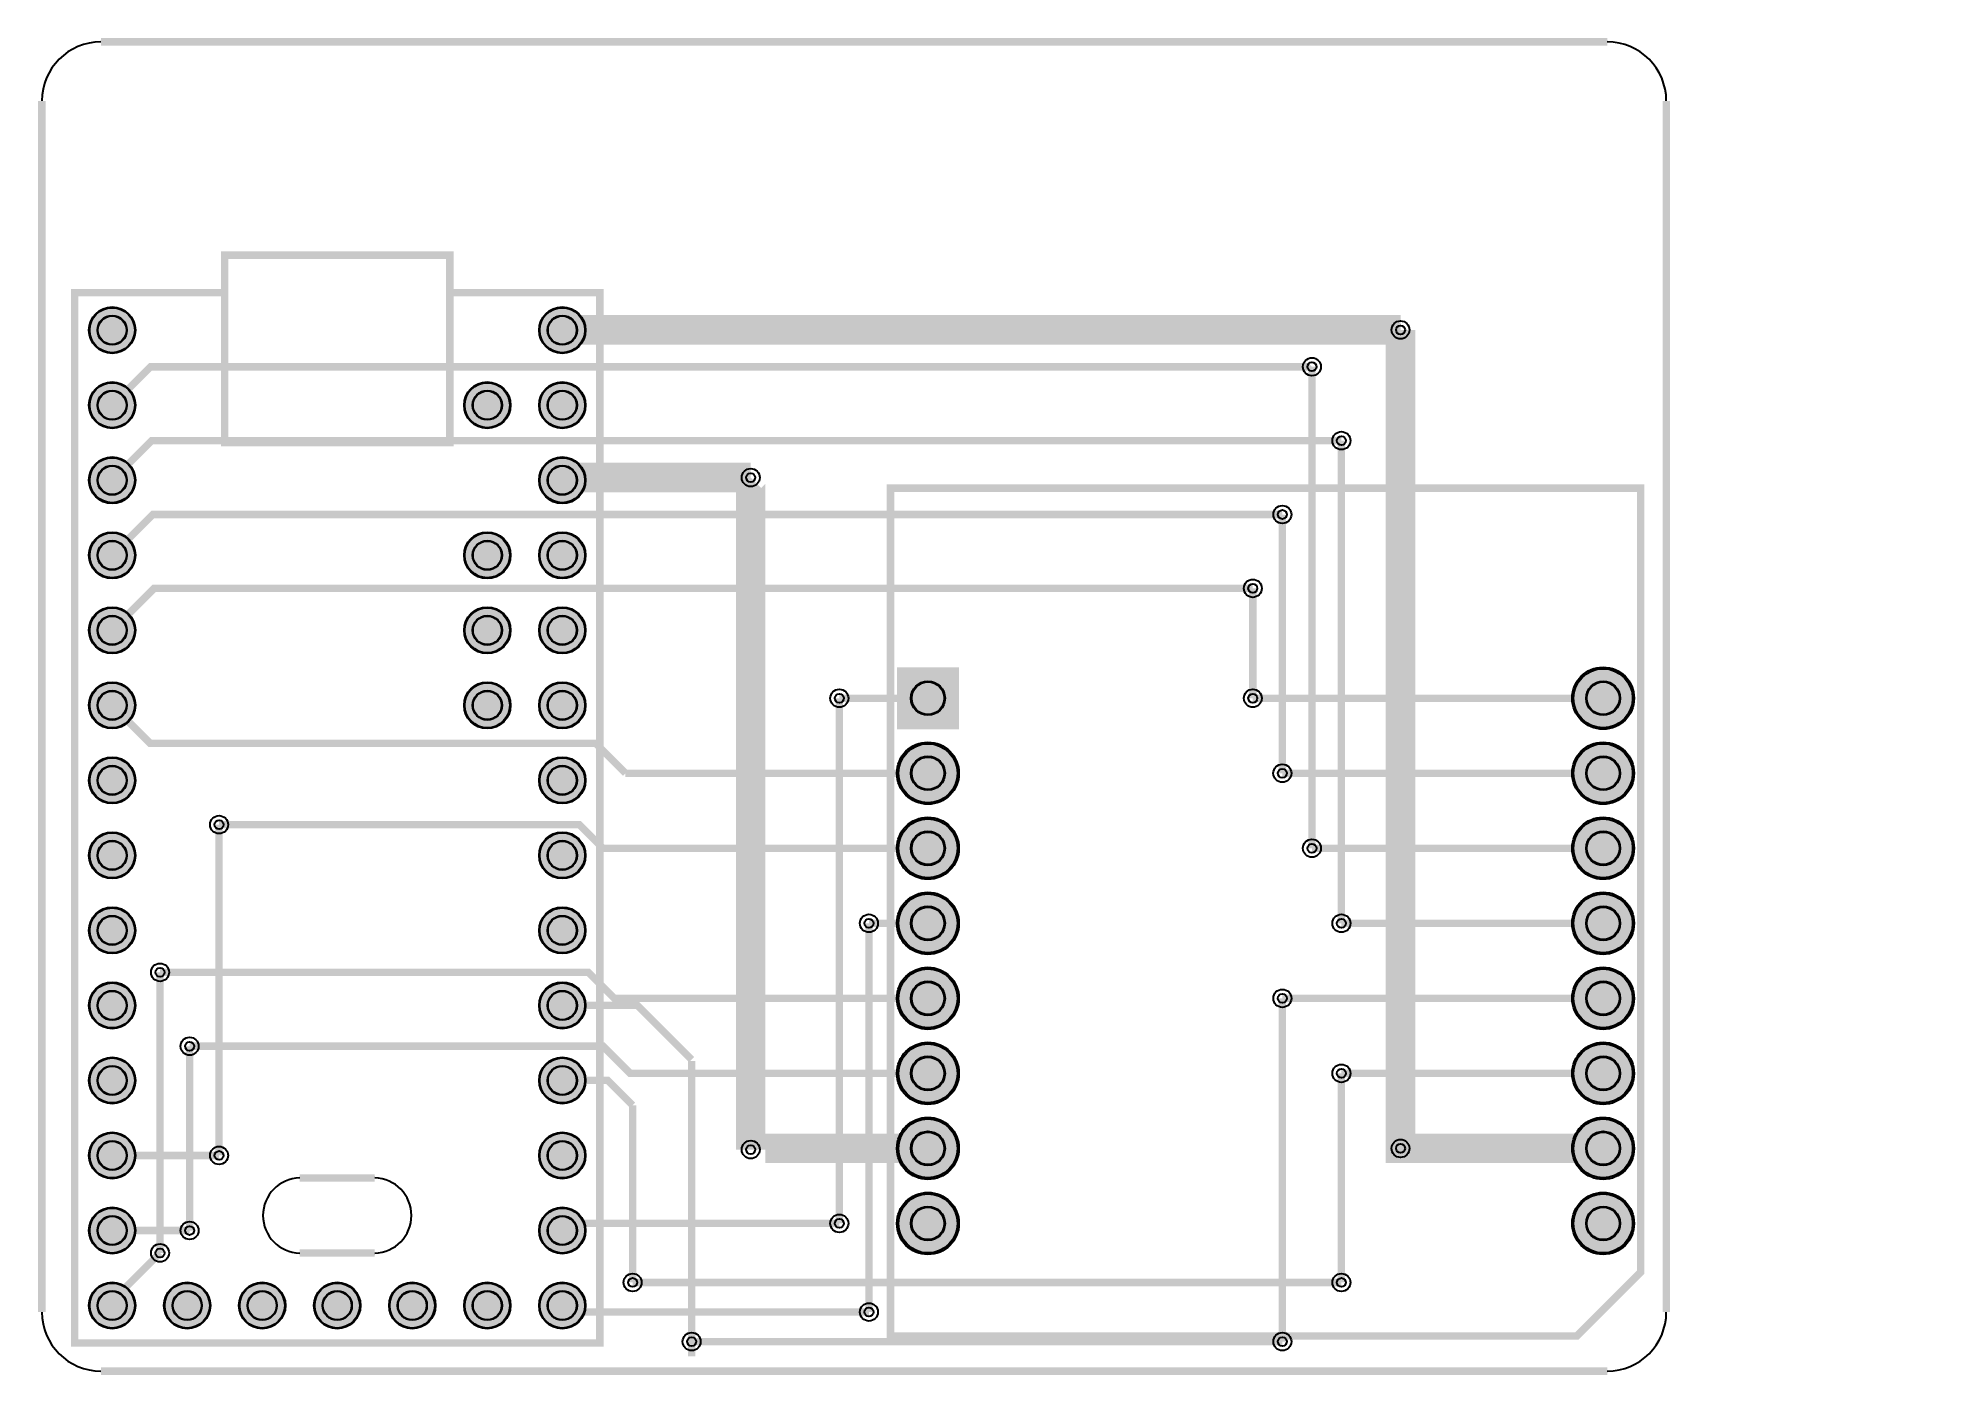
# Model space of a CAD drawing. Header units: millimetres. Extents: x -0.1 to 64.4, y -0.1 to 45.1.
import ezdxf

# ---------------------------------------------------------------- set-up
doc = ezdxf.new("R2010")
doc.units = ezdxf.units.MM
for name, color, linetype, true_color in [('BoardOutLine', 7, 'Continuous', 0xff00ff), ('BottomLayer', 7, 'Continuous', 0x0000ff), ('BottomSolderMaskLayer', 7, 'Continuous', 0xaa00ff), ('Hole', 7, 'Continuous', 0x222222), ('Multi-Layer', 7, 'Continuous', 0xc0c0c0), ('TopLayer', 7, 'Continuous', 0xff0000), ('TopSilkLayer', 7, 'Continuous', 0xffcc00), ('TopSolderMaskLayer', 7, 'Continuous', 0x800080)]:
    doc.layers.add(name, color=color, linetype=linetype, true_color=true_color)

msp = doc.modelspace()

# ---------------------------------------------------------------- hatches: boundary and pattern name
at = {"layer": 'BottomSolderMaskLayer'}
for points in [[(1.5925831851663388, 35.24003048006091, 1), (3.1673863347726385, 35.24003048006091, 1)], [(16.83261366522725, 35.24003048006091, 1), (18.407416814833546, 35.24003048006091, 1)], [(1.5925831851663388, 32.70002540005078, 1), (3.1673863347726385, 32.70002540005078, 1)], [(14.292608585217115, 32.70002540005078, 1), (15.867411734823415, 32.70002540005078, 1)], [(16.83261366522725, 32.70002540005078, 1), (18.407416814833546, 32.70002540005078, 1)], [(1.5925831851663388, 30.160020320040644, 1), (3.1673863347726385, 30.160020320040644, 1)], [(16.83261366522725, 30.160020320040644, 1), (18.407416814833546, 30.160020320040644, 1)], [(1.5925831851663388, 27.62001524003051, 1), (3.1673863347726385, 27.62001524003051, 1)], [(14.292608585217115, 27.62001524003051, 1), (15.867411734823415, 27.62001524003051, 1)], [(16.83261366522725, 27.62001524003051, 1), (18.407416814833546, 27.62001524003051, 1)], [(1.5925831851663388, 25.080010160020265, 1), (3.1673863347726385, 25.080010160020265, 1)], [(14.292608585217115, 25.080010160020265, 1), (15.867411734823415, 25.080010160020265, 1)], [(16.83261366522725, 25.080010160020265, 1), (18.407416814833546, 25.080010160020265, 1)], [(1.5925831851663388, 22.540005080010133, 1), (3.1673863347726385, 22.540005080010133, 1)], [(14.292608585217115, 22.540005080010133, 1), (15.867411734823415, 22.540005080010133, 1)], [(16.83261366522725, 22.540005080010133, 1), (18.407416814833546, 22.540005080010133, 1)], [(28.94919989839991, 23.830835661671244), (31.05080010160009, 23.830835661671244), (31.05080010160009, 21.729235458471067), (28.94919989839991, 21.729235458471067)], [(51.80924561849122, 22.780035560071155, 1), (53.91084582169162, 22.780035560071155, 1)], [(1.5925831851663388, 20, 1), (3.1673863347726385, 20, 1)], [(16.83261366522725, 20, 1), (18.407416814833546, 20, 1)], [(28.949199898399797, 20.240030480061023, 1), (31.050800101600203, 20.240030480061023, 1)], [(51.80924561849122, 20.240030480061023, 1), (53.91084582169162, 20.240030480061023, 1)], [(28.949199898399797, 17.700025400050777, 1), (31.050800101600203, 17.700025400050777, 1)], [(51.80924561849122, 17.700025400050777, 1), (53.91084582169162, 17.700025400050777, 1)], [(1.5925831851663388, 17.459994919989867, 1), (3.1673863347726385, 17.459994919989867, 1)], [(16.83261366522725, 17.459994919989867, 1), (18.407416814833546, 17.459994919989867, 1)], [(28.949199898399797, 15.160020320040644, 1), (31.050800101600203, 15.160020320040644, 1)], [(51.80924561849122, 15.160020320040644, 1), (53.91084582169162, 15.160020320040644, 1)], [(1.5925831851663388, 14.919989839979621, 1), (3.1673863347726385, 14.919989839979621, 1)], [(16.83261366522725, 14.919989839979621, 1), (18.407416814833546, 14.919989839979621, 1)], [(28.949199898399797, 12.620015240030511, 1), (31.050800101600203, 12.620015240030511, 1)], [(51.80924561849122, 12.620015240030511, 1), (53.91084582169162, 12.620015240030511, 1)], [(1.5925831851663388, 12.379984759969489, 1), (3.1673863347726385, 12.379984759969489, 1)], [(16.83261366522725, 12.379984759969489, 1), (18.407416814833546, 12.379984759969489, 1)], [(28.949199898399797, 10.080010160020379, 1), (31.050800101600203, 10.080010160020379, 1)], [(51.80924561849122, 10.080010160020379, 1), (53.91084582169162, 10.080010160020379, 1)], [(1.5925831851663388, 9.839979679959356, 1), (3.1673863347726385, 9.839979679959356, 1)], [(16.83261366522725, 9.839979679959356, 1), (18.407416814833546, 9.839979679959356, 1)], [(28.949199898399797, 7.540005080010133, 1), (31.050800101600203, 7.540005080010133, 1)], [(51.80924561849122, 7.540005080010133, 1), (53.91084582169162, 7.540005080010133, 1)], [(1.5925831851663388, 7.299974599949223, 1), (3.1673863347726385, 7.299974599949223, 1)], [(16.83261366522725, 7.299974599949223, 1), (18.407416814833546, 7.299974599949223, 1)], [(28.949199898399797, 5, 1), (31.050800101600203, 5, 1)], [(51.80924561849122, 5, 1), (53.91084582169162, 5, 1)], [(1.5925831851663388, 4.759969519938977, 1), (3.1673863347726385, 4.759969519938977, 1)], [(16.83261366522725, 4.759969519938977, 1), (18.407416814833546, 4.759969519938977, 1)], [(1.5925831851663388, 2.2199644399288445, 1), (3.1673863347726385, 2.2199644399288445, 1)], [(4.132588265176585, 2.2199644399288445, 1), (5.707391414782885, 2.2199644399288445, 1)], [(6.672593345186717, 2.2199644399288445, 1), (8.247396494793017, 2.2199644399288445, 1)], [(9.21259842519685, 2.2199644399288445, 1), (10.78740157480315, 2.2199644399288445, 1)], [(11.752603505206983, 2.2199644399288445, 1), (13.327406654813283, 2.2199644399288445, 1)], [(14.292608585217115, 2.2199644399288445, 1), (15.867411734823415, 2.2199644399288445, 1)], [(16.83261366522725, 2.2199644399288445, 1), (18.407416814833546, 2.2199644399288445, 1)]]:
    msp.add_hatch(color=256, dxfattribs=at).paths.add_polyline_path(points)
at = {"layer": 'Multi-Layer'}
for points in [[(1.6179832359664403, 35.24003048006091, 1), (3.1419862839725368, 35.24003048006091, 1)], [(16.85801371602735, 35.24003048006091, 1), (18.382016764033445, 35.24003048006091, 1)], [(1.6179832359664403, 32.70002540005078, 1), (3.1419862839725368, 32.70002540005078, 1)], [(14.318008636017217, 32.70002540005078, 1), (15.842011684023314, 32.70002540005078, 1)], [(16.85801371602735, 32.70002540005078, 1), (18.382016764033445, 32.70002540005078, 1)], [(1.6179832359664403, 30.160020320040644, 1), (3.1419862839725368, 30.160020320040644, 1)], [(16.85801371602735, 30.160020320040644, 1), (18.382016764033445, 30.160020320040644, 1)], [(1.6179832359664403, 27.62001524003051, 1), (3.1419862839725368, 27.62001524003051, 1)], [(14.318008636017217, 27.62001524003051, 1), (15.842011684023314, 27.62001524003051, 1)], [(16.85801371602735, 27.62001524003051, 1), (18.382016764033445, 27.62001524003051, 1)], [(1.6179832359664403, 25.080010160020265, 1), (3.1419862839725368, 25.080010160020265, 1)], [(14.318008636017217, 25.080010160020265, 1), (15.842011684023314, 25.080010160020265, 1)], [(16.85801371602735, 25.080010160020265, 1), (18.382016764033445, 25.080010160020265, 1)], [(1.6179832359664403, 22.540005080010133, 1), (3.1419862839725368, 22.540005080010133, 1)], [(14.318008636017217, 22.540005080010133, 1), (15.842011684023314, 22.540005080010133, 1)], [(16.85801371602735, 22.540005080010133, 1), (18.382016764033445, 22.540005080010133, 1)], [(29, 23.780035560071155), (31, 23.780035560071155), (31, 21.780035560071155), (29, 21.780035560071155)], [(51.86004572009142, 22.780035560071155, 1), (53.86004572009142, 22.780035560071155, 1)], [(1.6179832359664403, 20, 1), (3.1419862839725368, 20, 1)], [(16.85801371602735, 20, 1), (18.382016764033445, 20, 1)], [(29, 20.240030480061023, 1), (31, 20.240030480061023, 1)], [(51.86004572009142, 20.240030480061023, 1), (53.86004572009142, 20.240030480061023, 1)], [(1.6179832359664403, 17.459994919989867, 1), (3.1419862839725368, 17.459994919989867, 1)], [(16.85801371602735, 17.459994919989867, 1), (18.382016764033445, 17.459994919989867, 1)], [(29, 17.700025400050777, 1), (31, 17.700025400050777, 1)], [(51.86004572009142, 17.700025400050777, 1), (53.86004572009142, 17.700025400050777, 1)], [(29, 15.160020320040644, 1), (31, 15.160020320040644, 1)], [(51.86004572009142, 15.160020320040644, 1), (53.86004572009142, 15.160020320040644, 1)], [(1.6179832359664403, 14.919989839979621, 1), (3.1419862839725368, 14.919989839979621, 1)], [(16.85801371602735, 14.919989839979621, 1), (18.382016764033445, 14.919989839979621, 1)], [(29, 12.620015240030511, 1), (31, 12.620015240030511, 1)], [(51.86004572009142, 12.620015240030511, 1), (53.86004572009142, 12.620015240030511, 1)], [(1.6179832359664403, 12.379984759969489, 1), (3.1419862839725368, 12.379984759969489, 1)], [(16.85801371602735, 12.379984759969489, 1), (18.382016764033445, 12.379984759969489, 1)], [(29, 10.080010160020379, 1), (31, 10.080010160020379, 1)], [(51.86004572009142, 10.080010160020379, 1), (53.86004572009142, 10.080010160020379, 1)], [(1.6179832359664403, 9.839979679959356, 1), (3.1419862839725368, 9.839979679959356, 1)], [(16.85801371602735, 9.839979679959356, 1), (18.382016764033445, 9.839979679959356, 1)], [(29, 7.540005080010133, 1), (31, 7.540005080010133, 1)], [(51.86004572009142, 7.540005080010133, 1), (53.86004572009142, 7.540005080010133, 1)], [(1.6179832359664403, 7.299974599949223, 1), (3.1419862839725368, 7.299974599949223, 1)], [(16.85801371602735, 7.299974599949223, 1), (18.382016764033445, 7.299974599949223, 1)], [(29, 5, 1), (31, 5, 1)], [(51.86004572009142, 5, 1), (53.86004572009142, 5, 1)], [(1.6179832359664403, 4.759969519938977, 1), (3.1419862839725368, 4.759969519938977, 1)], [(16.85801371602735, 4.759969519938977, 1), (18.382016764033445, 4.759969519938977, 1)], [(1.6179832359664403, 2.2199644399288445, 1), (3.1419862839725368, 2.2199644399288445, 1)], [(4.157988315976687, 2.2199644399288445, 1), (5.681991363982783, 2.2199644399288445, 1)], [(6.69799339598682, 2.2199644399288445, 1), (8.221996443992916, 2.2199644399288445, 1)], [(9.237998475996951, 2.2199644399288445, 1), (10.762001524003049, 2.2199644399288445, 1)], [(11.778003556007084, 2.2199644399288445, 1), (13.302006604013181, 2.2199644399288445, 1)], [(14.318008636017217, 2.2199644399288445, 1), (15.842011684023314, 2.2199644399288445, 1)], [(16.85801371602735, 2.2199644399288445, 1), (18.382016764033445, 2.2199644399288445, 1)]]:
    msp.add_hatch(color=256, dxfattribs=at).paths.add_polyline_path(points)
at = {"layer": 'TopSolderMaskLayer'}
for points in [[(1.5925831851663388, 35.24003048006091, 1), (3.1673863347726385, 35.24003048006091, 1)], [(16.83261366522725, 35.24003048006091, 1), (18.407416814833546, 35.24003048006091, 1)], [(1.5925831851663388, 32.70002540005078, 1), (3.1673863347726385, 32.70002540005078, 1)], [(14.292608585217115, 32.70002540005078, 1), (15.867411734823415, 32.70002540005078, 1)], [(16.83261366522725, 32.70002540005078, 1), (18.407416814833546, 32.70002540005078, 1)], [(1.5925831851663388, 30.160020320040644, 1), (3.1673863347726385, 30.160020320040644, 1)], [(16.83261366522725, 30.160020320040644, 1), (18.407416814833546, 30.160020320040644, 1)], [(1.5925831851663388, 27.62001524003051, 1), (3.1673863347726385, 27.62001524003051, 1)], [(14.292608585217115, 27.62001524003051, 1), (15.867411734823415, 27.62001524003051, 1)], [(16.83261366522725, 27.62001524003051, 1), (18.407416814833546, 27.62001524003051, 1)], [(1.5925831851663388, 25.080010160020265, 1), (3.1673863347726385, 25.080010160020265, 1)], [(14.292608585217115, 25.080010160020265, 1), (15.867411734823415, 25.080010160020265, 1)], [(16.83261366522725, 25.080010160020265, 1), (18.407416814833546, 25.080010160020265, 1)], [(1.5925831851663388, 22.540005080010133, 1), (3.1673863347726385, 22.540005080010133, 1)], [(14.292608585217115, 22.540005080010133, 1), (15.867411734823415, 22.540005080010133, 1)], [(16.83261366522725, 22.540005080010133, 1), (18.407416814833546, 22.540005080010133, 1)], [(28.94919989839991, 23.830835661671244), (31.05080010160009, 23.830835661671244), (31.05080010160009, 21.729235458471067), (28.94919989839991, 21.729235458471067)], [(51.80924561849122, 22.780035560071155, 1), (53.91084582169162, 22.780035560071155, 1)], [(1.5925831851663388, 20, 1), (3.1673863347726385, 20, 1)], [(16.83261366522725, 20, 1), (18.407416814833546, 20, 1)], [(28.949199898399797, 20.240030480061023, 1), (31.050800101600203, 20.240030480061023, 1)], [(51.80924561849122, 20.240030480061023, 1), (53.91084582169162, 20.240030480061023, 1)], [(28.949199898399797, 17.700025400050777, 1), (31.050800101600203, 17.700025400050777, 1)], [(51.80924561849122, 17.700025400050777, 1), (53.91084582169162, 17.700025400050777, 1)], [(1.5925831851663388, 17.459994919989867, 1), (3.1673863347726385, 17.459994919989867, 1)], [(16.83261366522725, 17.459994919989867, 1), (18.407416814833546, 17.459994919989867, 1)], [(28.949199898399797, 15.160020320040644, 1), (31.050800101600203, 15.160020320040644, 1)], [(51.80924561849122, 15.160020320040644, 1), (53.91084582169162, 15.160020320040644, 1)], [(1.5925831851663388, 14.919989839979621, 1), (3.1673863347726385, 14.919989839979621, 1)], [(16.83261366522725, 14.919989839979621, 1), (18.407416814833546, 14.919989839979621, 1)], [(28.949199898399797, 12.620015240030511, 1), (31.050800101600203, 12.620015240030511, 1)], [(51.80924561849122, 12.620015240030511, 1), (53.91084582169162, 12.620015240030511, 1)], [(1.5925831851663388, 12.379984759969489, 1), (3.1673863347726385, 12.379984759969489, 1)], [(16.83261366522725, 12.379984759969489, 1), (18.407416814833546, 12.379984759969489, 1)], [(28.949199898399797, 10.080010160020379, 1), (31.050800101600203, 10.080010160020379, 1)], [(51.80924561849122, 10.080010160020379, 1), (53.91084582169162, 10.080010160020379, 1)], [(1.5925831851663388, 9.839979679959356, 1), (3.1673863347726385, 9.839979679959356, 1)], [(16.83261366522725, 9.839979679959356, 1), (18.407416814833546, 9.839979679959356, 1)], [(28.949199898399797, 7.540005080010133, 1), (31.050800101600203, 7.540005080010133, 1)], [(51.80924561849122, 7.540005080010133, 1), (53.91084582169162, 7.540005080010133, 1)], [(1.5925831851663388, 7.299974599949223, 1), (3.1673863347726385, 7.299974599949223, 1)], [(16.83261366522725, 7.299974599949223, 1), (18.407416814833546, 7.299974599949223, 1)], [(28.949199898399797, 5, 1), (31.050800101600203, 5, 1)], [(51.80924561849122, 5, 1), (53.91084582169162, 5, 1)], [(1.5925831851663388, 4.759969519938977, 1), (3.1673863347726385, 4.759969519938977, 1)], [(16.83261366522725, 4.759969519938977, 1), (18.407416814833546, 4.759969519938977, 1)], [(1.5925831851663388, 2.2199644399288445, 1), (3.1673863347726385, 2.2199644399288445, 1)], [(4.132588265176585, 2.2199644399288445, 1), (5.707391414782885, 2.2199644399288445, 1)], [(6.672593345186717, 2.2199644399288445, 1), (8.247396494793017, 2.2199644399288445, 1)], [(9.21259842519685, 2.2199644399288445, 1), (10.78740157480315, 2.2199644399288445, 1)], [(11.752603505206983, 2.2199644399288445, 1), (13.327406654813283, 2.2199644399288445, 1)], [(14.292608585217115, 2.2199644399288445, 1), (15.867411734823415, 2.2199644399288445, 1)], [(16.83261366522725, 2.2199644399288445, 1), (18.407416814833546, 2.2199644399288445, 1)]]:
    msp.add_hatch(color=256, dxfattribs=at).paths.add_polyline_path(points)

# ---------------------------------------------------------------- linework, layer by layer
at = {"layer": 'BoardOutLine', "const_width": 0.25400050800101603}
for points in [[(2, 45), (53, 45)], [(0, 2), (0, 43.000000000000114)], [(55, 43.000000000000114), (55, 2)], [(53, 0), (2, 0)]]:
    msp.add_lwpolyline(points, dxfattribs=at)
at = {"layer": 'BoardOutLine'}
for centre, start, end in [((2, 43.000000000000114), 90, 180), ((53, 43.000000000000114), 0, 90), ((2, 2), 180.00000000000148, 270), ((53, 2), 270, 0)]:
    msp.add_arc(centre, 2, start, end, dxfattribs=at)
at = {"layer": 'BottomLayer'}
for points, const_width in [([(46.000025400050845, 7.540030480060977), (46, 7.540030480060977), (46, 35.249936499873)], 1), ([(43, 17.70005080010162), (43, 17.70005080010162), (43, 34.000000000000114)], 0.25001270002540005), ([(44, 15.160020320040644), (44, 31.5)], 0.25001270002540005), ([(23.99994919989831, 7.499898399796734), (23.99994919989831, 30.249885699771426), (24, 30.249936499873)], 1), ([(41.998983997968026, 20.24130048260099), (42, 29)], 0.25001270002540005), ([(41.00076200152398, 22.781305562611124), (41.00076200152398, 26.499872999746003)], 0.25001270002540005), ([(27, 22.780035560071155), (27, 5)], 0.25001270002540005), ([(6, 7.299974599949223), (6, 18.5)], 0.25001270002540005), ([(28.001016002031974, 15.161290322580726), (28.001016002031974, 1.9989839979680255)], 0.25001270002540005), ([(4, 4), (4, 13.5)], 0.25001270002540005), ([(17.620015240030398, 12.379984759969489), (20.16357632715267, 12.379984759969489), (22, 10.54356108712227)], 0.25001270002540005), ([(42, 12.620015240030511), (42, 1)], 0.25001270002540005), ([(5, 4.759969519938977), (5, 11)], 0.25001270002540005), ([(22.00005080010169, 0.5000254000508448), (22.00005080010169, 10.500025400050845)], 0.25001270002540005), ([(17.620015240030398, 9.839979679959356), (19.160020320040758, 9.839979679959356), (20, 9)], 0.25001270002540005), ([(44, 10.080010160020379), (44, 3.0000000000001137)], 0.25001270002540005), ([(20, 3.0000000000001137), (20, 9)], 0.25001270002540005)]:
    msp.add_lwpolyline(points, dxfattribs=dict(at, const_width=const_width))
at = {"layer": 'BottomSolderMaskLayer'}
for centre, radius in [((2.3799847599694886, 35.24003048006091), 0.7874015748031498), ((2.3799847599694886, 35.24003048006091), 0.4986876640419949), ((17.620015240030398, 35.24003048006091), 0.7874015748031498), ((17.620015240030398, 35.24003048006091), 0.4986876640419949), ((2.3799847599694886, 32.70002540005078), 0.7874015748031498), ((2.3799847599694886, 32.70002540005078), 0.4986876640419949), ((15.080010160020265, 32.70002540005078), 0.7874015748031498), ((15.080010160020265, 32.70002540005078), 0.4986876640419949), ((17.620015240030398, 32.70002540005078), 0.7874015748031498), ((17.620015240030398, 32.70002540005078), 0.4986876640419949), ((2.3799847599694886, 30.160020320040644), 0.7874015748031498), ((2.3799847599694886, 30.160020320040644), 0.4986876640419949), ((17.620015240030398, 30.160020320040644), 0.7874015748031498), ((17.620015240030398, 30.160020320040644), 0.4986876640419949), ((2.3799847599694886, 27.62001524003051), 0.7874015748031498), ((15.080010160020265, 27.62001524003051), 0.7874015748031498), ((17.620015240030398, 27.62001524003051), 0.7874015748031498), ((2.3799847599694886, 27.62001524003051), 0.4986876640419949), ((15.080010160020265, 27.62001524003051), 0.4986876640419949), ((17.620015240030398, 27.62001524003051), 0.4986876640419949), ((2.3799847599694886, 25.080010160020265), 0.7874015748031498), ((15.080010160020265, 25.080010160020265), 0.7874015748031498), ((17.620015240030398, 25.080010160020265), 0.7874015748031498), ((2.3799847599694886, 25.080010160020265), 0.4986876640419949), ((15.080010160020265, 25.080010160020265), 0.4986876640419949), ((17.620015240030398, 25.080010160020265), 0.4986876640419949), ((2.3799847599694886, 22.540005080010133), 0.7874015748031498), ((15.080010160020265, 22.540005080010133), 0.7874015748031498), ((17.620015240030398, 22.540005080010133), 0.7874015748031498), ((30, 22.780035560071155), 0.5779534010680925), ((52.86004572009142, 22.780035560071155), 1.050800101600203), ((52.86004572009142, 22.780035560071155), 0.5779534010680925), ((2.3799847599694886, 22.540005080010133), 0.4986876640419949), ((15.080010160020265, 22.540005080010133), 0.4986876640419949), ((17.620015240030398, 22.540005080010133), 0.4986876640419949), ((2.3799847599694886, 20), 0.7874015748031498), ((17.620015240030398, 20), 0.7874015748031498), ((30, 20.240030480061023), 1.050800101600203), ((30, 20.240030480061023), 0.5779534010680925), ((52.86004572009142, 20.240030480061023), 1.050800101600203), ((52.86004572009142, 20.240030480061023), 0.5779534010680925), ((2.3799847599694886, 20), 0.4986876640419949), ((17.620015240030398, 20), 0.4986876640419949), ((30, 17.700025400050777), 1.050800101600203), ((52.86004572009142, 17.700025400050777), 1.050800101600203), ((2.3799847599694886, 17.459994919989867), 0.7874015748031498), ((17.620015240030398, 17.459994919989867), 0.7874015748031498), ((30, 17.700025400050777), 0.5779534010680925), ((52.86004572009142, 17.700025400050777), 0.5779534010680925), ((2.3799847599694886, 17.459994919989867), 0.4986876640419949), ((17.620015240030398, 17.459994919989867), 0.4986876640419949), ((30, 15.160020320040644), 1.050800101600203), ((52.86004572009142, 15.160020320040644), 1.050800101600203), ((2.3799847599694886, 14.919989839979621), 0.7874015748031498), ((17.620015240030398, 14.919989839979621), 0.7874015748031498), ((30, 15.160020320040644), 0.5779534010680925), ((52.86004572009142, 15.160020320040644), 0.5779534010680925), ((2.3799847599694886, 14.919989839979621), 0.4986876640419949), ((17.620015240030398, 14.919989839979621), 0.4986876640419949), ((30, 12.620015240030511), 1.050800101600203), ((52.86004572009142, 12.620015240030511), 1.050800101600203), ((2.3799847599694886, 12.379984759969489), 0.7874015748031498), ((17.620015240030398, 12.379984759969489), 0.7874015748031498), ((30, 12.620015240030511), 0.5779534010680925), ((52.86004572009142, 12.620015240030511), 0.5779534010680925), ((2.3799847599694886, 12.379984759969489), 0.4986876640419949), ((17.620015240030398, 12.379984759969489), 0.4986876640419949), ((30, 10.080010160020379), 1.050800101600203), ((52.86004572009142, 10.080010160020379), 1.050800101600203), ((2.3799847599694886, 9.839979679959356), 0.7874015748031498), ((2.3799847599694886, 9.839979679959356), 0.4986876640419949), ((17.620015240030398, 9.839979679959356), 0.7874015748031498), ((17.620015240030398, 9.839979679959356), 0.4986876640419949), ((30, 10.080010160020379), 0.5779534010680925), ((52.86004572009142, 10.080010160020379), 0.5779534010680925), ((30, 7.540005080010133), 1.050800101600203), ((52.86004572009142, 7.540005080010133), 1.050800101600203), ((2.3799847599694886, 7.299974599949223), 0.7874015748031498), ((2.3799847599694886, 7.299974599949223), 0.4986876640419949), ((17.620015240030398, 7.299974599949223), 0.7874015748031498), ((17.620015240030398, 7.299974599949223), 0.4986876640419949), ((30, 7.540005080010133), 0.5779534010680925), ((52.86004572009142, 7.540005080010133), 0.5779534010680925), ((30, 5), 1.050800101600203), ((52.86004572009142, 5), 1.050800101600203), ((2.3799847599694886, 4.759969519938977), 0.7874015748031498), ((2.3799847599694886, 4.759969519938977), 0.4986876640419949), ((17.620015240030398, 4.759969519938977), 0.7874015748031498), ((17.620015240030398, 4.759969519938977), 0.4986876640419949), ((30, 5), 0.5779534010680925), ((52.86004572009142, 5), 0.5779534010680925), ((2.3799847599694886, 2.2199644399288445), 0.7874015748031498), ((2.3799847599694886, 2.2199644399288445), 0.4986876640419949), ((4.919989839979735, 2.2199644399288445), 0.7874015748031498), ((4.919989839979735, 2.2199644399288445), 0.4986876640419949), ((7.459994919989867, 2.2199644399288445), 0.7874015748031498), ((7.459994919989867, 2.2199644399288445), 0.4986876640419949), ((10, 2.2199644399288445), 0.7874015748031498), ((10, 2.2199644399288445), 0.4986876640419949), ((12.540005080010133, 2.2199644399288445), 0.7874015748031498), ((12.540005080010133, 2.2199644399288445), 0.4986876640419949), ((15.080010160020265, 2.2199644399288445), 0.7874015748031498), ((15.080010160020265, 2.2199644399288445), 0.4986876640419949), ((17.620015240030398, 2.2199644399288445), 0.7874015748031498), ((17.620015240030398, 2.2199644399288445), 0.4986876640419949)]:
    msp.add_circle(centre, radius, dxfattribs=at)
at = {"layer": 'Hole'}
for centre in [(46, 35.24998729997458), (43, 34.000000000000114), (44, 31.5), (24, 30.24998729997469), (42, 29), (41.00000000000023, 26.5), (27, 22.780035560071155), (41.00000000000023, 22.780035560071155), (41.998983997968026, 20.24130048260099), (6, 18.5), (43, 17.700025400050777), (28, 15.160020320040644), (44, 15.160020320040644), (4, 13.5), (42, 12.620015240030511), (5, 11), (44, 10.080010160020379), (6, 7.299974599949223), (24, 7.500000000000114), (46, 7.540005080010133), (5, 4.759969519938977), (27, 5), (4, 4), (20, 3.0000000000001137), (44, 3.0000000000001137), (28, 2), (22, 1), (42, 1)]:
    msp.add_circle(centre, 0.15240030480060962, dxfattribs=at)
at = {"layer": 'Multi-Layer'}
for centre, radius in [((2.3799847599694886, 35.24003048006091), 0.7620015240030481), ((2.3799847599694886, 35.24003048006091), 0.48260096520193047), ((17.620015240030398, 35.24003048006091), 0.7620015240030481), ((17.620015240030398, 35.24003048006091), 0.48260096520193047), ((46, 35.24998729997458), 0.30480060960121924), ((43, 34.000000000000114), 0.30480060960121924), ((2.3799847599694886, 32.70002540005078), 0.7620015240030481), ((2.3799847599694886, 32.70002540005078), 0.48260096520193047), ((15.080010160020265, 32.70002540005078), 0.7620015240030481), ((15.080010160020265, 32.70002540005078), 0.48260096520193047), ((17.620015240030398, 32.70002540005078), 0.7620015240030481), ((17.620015240030398, 32.70002540005078), 0.48260096520193047), ((44, 31.5), 0.30480060960121924), ((2.3799847599694886, 30.160020320040644), 0.7620015240030481), ((2.3799847599694886, 30.160020320040644), 0.48260096520193047), ((17.620015240030398, 30.160020320040644), 0.7620015240030481), ((17.620015240030398, 30.160020320040644), 0.48260096520193047), ((24, 30.24998729997469), 0.30480060960121924), ((42, 29), 0.30480060960121924), ((2.3799847599694886, 27.62001524003051), 0.7620015240030481), ((2.3799847599694886, 27.62001524003051), 0.48260096520193047), ((15.080010160020265, 27.62001524003051), 0.7620015240030481), ((15.080010160020265, 27.62001524003051), 0.48260096520193047), ((17.620015240030398, 27.62001524003051), 0.7620015240030481), ((17.620015240030398, 27.62001524003051), 0.48260096520193047), ((41.00000000000023, 26.5), 0.30480060960121924), ((2.3799847599694886, 25.080010160020265), 0.7620015240030481), ((15.080010160020265, 25.080010160020265), 0.7620015240030481), ((17.620015240030398, 25.080010160020265), 0.7620015240030481), ((2.3799847599694886, 25.080010160020265), 0.48260096520193047), ((15.080010160020265, 25.080010160020265), 0.48260096520193047), ((17.620015240030398, 25.080010160020265), 0.48260096520193047), ((2.3799847599694886, 22.540005080010133), 0.7620015240030481), ((15.080010160020265, 22.540005080010133), 0.7620015240030481), ((17.620015240030398, 22.540005080010133), 0.7620015240030481), ((30, 22.780035560071155), 0.5500127000254001), ((52.86004572009142, 22.780035560071155), 1), ((52.86004572009142, 22.780035560071155), 0.5500127000254001), ((2.3799847599694886, 22.540005080010133), 0.48260096520193047), ((15.080010160020265, 22.540005080010133), 0.48260096520193047), ((17.620015240030398, 22.540005080010133), 0.48260096520193047), ((27, 22.780035560071155), 0.30480060960121924), ((41.00000000000023, 22.780035560071155), 0.30480060960121924), ((2.3799847599694886, 20), 0.7620015240030481), ((17.620015240030398, 20), 0.7620015240030481), ((30, 20.240030480061023), 1), ((30, 20.240030480061023), 0.5500127000254001), ((52.86004572009142, 20.240030480061023), 1), ((52.86004572009142, 20.240030480061023), 0.5500127000254001), ((2.3799847599694886, 20), 0.48260096520193047), ((17.620015240030398, 20), 0.48260096520193047), ((41.998983997968026, 20.24130048260099), 0.30480060960121924), ((6, 18.5), 0.30480060960121924), ((2.3799847599694886, 17.459994919989867), 0.7620015240030481), ((17.620015240030398, 17.459994919989867), 0.7620015240030481), ((30, 17.700025400050777), 1), ((30, 17.700025400050777), 0.5500127000254001), ((52.86004572009142, 17.700025400050777), 1), ((52.86004572009142, 17.700025400050777), 0.5500127000254001), ((2.3799847599694886, 17.459994919989867), 0.48260096520193047), ((17.620015240030398, 17.459994919989867), 0.48260096520193047), ((43, 17.700025400050777), 0.30480060960121924), ((30, 15.160020320040644), 1), ((52.86004572009142, 15.160020320040644), 1), ((2.3799847599694886, 14.919989839979621), 0.7620015240030481), ((17.620015240030398, 14.919989839979621), 0.7620015240030481), ((30, 15.160020320040644), 0.5500127000254001), ((52.86004572009142, 15.160020320040644), 0.5500127000254001), ((2.3799847599694886, 14.919989839979621), 0.48260096520193047), ((17.620015240030398, 14.919989839979621), 0.48260096520193047), ((28, 15.160020320040644), 0.30480060960121924), ((44, 15.160020320040644), 0.30480060960121924), ((4, 13.5), 0.30480060960121924), ((30, 12.620015240030511), 1), ((52.86004572009142, 12.620015240030511), 1), ((2.3799847599694886, 12.379984759969489), 0.7620015240030481), ((17.620015240030398, 12.379984759969489), 0.7620015240030481), ((30, 12.620015240030511), 0.5500127000254001), ((42, 12.620015240030511), 0.30480060960121924), ((52.86004572009142, 12.620015240030511), 0.5500127000254001), ((2.3799847599694886, 12.379984759969489), 0.48260096520193047), ((17.620015240030398, 12.379984759969489), 0.48260096520193047), ((5, 11), 0.30480060960121924), ((30, 10.080010160020379), 1), ((52.86004572009142, 10.080010160020379), 1), ((2.3799847599694886, 9.839979679959356), 0.7620015240030481), ((17.620015240030398, 9.839979679959356), 0.7620015240030481), ((30, 10.080010160020379), 0.5500127000254001), ((44, 10.080010160020379), 0.30480060960121924), ((52.86004572009142, 10.080010160020379), 0.5500127000254001), ((2.3799847599694886, 9.839979679959356), 0.48260096520193047), ((17.620015240030398, 9.839979679959356), 0.48260096520193047), ((30, 7.540005080010133), 1), ((52.86004572009142, 7.540005080010133), 1), ((2.3799847599694886, 7.299974599949223), 0.7620015240030481), ((2.3799847599694886, 7.299974599949223), 0.48260096520193047), ((17.620015240030398, 7.299974599949223), 0.7620015240030481), ((17.620015240030398, 7.299974599949223), 0.48260096520193047), ((24, 7.500000000000114), 0.30480060960121924), ((30, 7.540005080010133), 0.5500127000254001), ((46, 7.540005080010133), 0.30480060960121924), ((52.86004572009142, 7.540005080010133), 0.5500127000254001), ((6, 7.299974599949223), 0.30480060960121924), ((30, 5), 1), ((52.86004572009142, 5), 1), ((2.3799847599694886, 4.759969519938977), 0.7620015240030481), ((2.3799847599694886, 4.759969519938977), 0.48260096520193047), ((17.620015240030398, 4.759969519938977), 0.7620015240030481), ((17.620015240030398, 4.759969519938977), 0.48260096520193047), ((27, 5), 0.30480060960121924), ((30, 5), 0.5500127000254001), ((52.86004572009142, 5), 0.5500127000254001), ((5, 4.759969519938977), 0.30480060960121924), ((4, 4), 0.30480060960121924), ((20, 3.0000000000001137), 0.30480060960121924), ((44, 3.0000000000001137), 0.30480060960121924), ((2.3799847599694886, 2.2199644399288445), 0.7620015240030481), ((2.3799847599694886, 2.2199644399288445), 0.48260096520193047), ((4.919989839979735, 2.2199644399288445), 0.7620015240030481), ((4.919989839979735, 2.2199644399288445), 0.48260096520193047), ((7.459994919989867, 2.2199644399288445), 0.7620015240030481), ((7.459994919989867, 2.2199644399288445), 0.48260096520193047), ((10, 2.2199644399288445), 0.7620015240030481), ((10, 2.2199644399288445), 0.48260096520193047), ((12.540005080010133, 2.2199644399288445), 0.7620015240030481), ((12.540005080010133, 2.2199644399288445), 0.48260096520193047), ((15.080010160020265, 2.2199644399288445), 0.7620015240030481), ((15.080010160020265, 2.2199644399288445), 0.48260096520193047), ((17.620015240030398, 2.2199644399288445), 0.7620015240030481), ((17.620015240030398, 2.2199644399288445), 0.48260096520193047), ((28, 2), 0.30480060960121924), ((22, 1), 0.30480060960121924), ((42, 1), 0.30480060960121924)]:
    msp.add_circle(centre, radius, dxfattribs=at)
at = {"layer": 'TopLayer'}
for points, const_width in [([(46, 35.249936499873), (17.62994665989322, 35.249936499873), (17.620040640081243, 35.24003048006091)], 1), ([(43, 34.000000000000114), (42.999974599949155, 33.99997459994927), (3.679959359918712, 33.99997459994927), (2.3800101600203334, 32.70002540005078)], 0.25001270002540005), ([(44, 31.5), (3.7199644399288445, 31.5), (2.3799847599694886, 30.160020320040644)], 0.25001270002540005), ([(24, 30.249936499873), (17.709956819913714, 30.249936499873), (17.620040640081243, 30.160020320040644)], 1), ([(5.999491998984013, 28.99923799847602), (3.7592075184149962, 28.99923799847602), (2.3799847599694886, 27.62001524003051)], 0.25001270002540005), ([(41.998983997968026, 28.99923799847602), (5.999491998984013, 28.99923799847602)], 0.25001270002540005), ([(41.00000000000023, 26.5), (3.799974599949337, 26.5), (2.3799847599694886, 25.080010160020265)], 0.25001270002540005), ([(19.75869951739901, 20.24130048260099), (18.750317500634992, 21.249682499365008), (3.670307340614727, 21.249682499365008), (2.3799847599694886, 22.540005080010133)], 0.25001270002540005), ([(30, 22.780035560071155), (27, 22.780035560071155)], 0.25001270002540005), ([(52.86004572009142, 22.780035560071155), (41.00000000000023, 22.780035560071155)], 0.25001270002540005), ([(30, 20.24130048260099), (19.75869951739901, 20.24130048260099)], 0.25001270002540005), ([(52.86004572009142, 20.24130048260099), (41.998983997968026, 20.24130048260099)], 0.25001270002540005), ([(6, 18.5), (8.562001524003108, 18.5)], 0.25001270002540005), ([(30, 17.700025400050777), (19, 17.700025400050777), (18.20002540005089, 18.5), (8.5, 18.5)], 0.25001270002540005), ([(52.86004572009142, 17.700025400050777), (43, 17.700025400050777)], 0.25001270002540005), ([(30, 15.160020320040644), (28, 15.160020320040644)], 0.25001270002540005), ([(52.86004572009142, 15.160020320040644), (44, 15.160020320040644)], 0.25001270002540005), ([(4, 13.5), (8.001016002031974, 13.5)], 0.25001270002540005), ([(30, 12.62128524257048), (19.380238760477596, 12.62128524257048), (18.49885699771403, 13.50012700025411), (8.001016002031974, 13.50012700025411)], 0.25001270002540005), ([(52.86004572009142, 12.620015240030511), (42, 12.620015240030511)], 0.25001270002540005), ([(5, 11), (10, 11)], 0.25001270002540005), ([(17.71856743713488, 11), (10, 11)], 0.25001270002540005), ([(30, 10.080010160020379), (19.919989839979735, 10.080010160020379), (19, 11), (17.71856743713488, 11)], 0.25001270002540005), ([(52.86004572009142, 10.080010160020379), (46, 10.080010160020379), (44, 10.080010160020379)], 0.25001270002540005), ([(29.999974599949383, 7.540030480060977), (24, 7.540030480060977), (24, 7.499872999746003)], 1), ([(52.86004572009142, 7.540005080010133), (46, 7.540005080010133)], 1), ([(2.3799847599694886, 7.299974599949223), (6, 7.299974599949223)], 0.25001270002540005), ([(2.3799847599694886, 4.759969519938977), (5, 4.759969519938977)], 0.25001270002540005), ([(27, 5), (17.86004572009142, 5), (17.620015240030398, 4.759969519938977)], 0.25001270002540005), ([(2.3799847599694886, 2.2199644399288445), (2.3799847599694886, 2.3799847599694886), (4, 4)], 0.25001270002540005), ([(44, 3.0000000000001137), (20, 3.0000000000001137)], 0.25001270002540005), ([(28, 2), (17.839979679959242, 2), (17.620015240030398, 2.2199644399288445)], 0.25001270002540005), ([(42, 1), (22, 1)], 0.25001270002540005)]:
    msp.add_lwpolyline(points, dxfattribs=dict(at, const_width=const_width))
at = {"layer": 'TopSilkLayer', "const_width": 0.25400050800101603}
for points in [[(6.189992379984687, 37.780035560071155), (13.810007620015313, 37.780035560071155), (13.810007620015313, 31.43002286004571), (6.189992379984687, 31.43002286004571), (6.189992379984687, 37.780035560071155)], [(28.72999745999482, 29.89204978409964), (54.13004826009637, 29.89204978409964), (54.13004826009637, 3.3489966979934707), (51.97104394208782, 1.1899923799848011), (28.72999745999482, 1.1899923799848011), (28.72999745999482, 29.89204978409964)]]:
    msp.add_lwpolyline(points, close=True, dxfattribs=at)
for points in [[(6.189992379984687, 36.510033020065976), (1.1099822199644223, 36.510033020065976), (1.1099822199644223, 0.9499618999237782), (18.890017780035578, 0.9499618999237782), (18.890017780035578, 36.510033020065976), (13.810007620015313, 36.510033020065976)], [(11.27000254000518, 6.537973075946184), (8.72999745999482, 6.537973075946184)], [(8.72999745999482, 3.9979679959359373), (11.27000254000518, 3.9979679959359373)]]:
    msp.add_lwpolyline(points, dxfattribs=at)
at = {"layer": 'TopSilkLayer'}
for centre, radius, start, end in [((8.755398780765745, 5.267970535941004), 1.2702565405130812, 91.14582010961232, 268.8541798903875), ((11.24434843789686, 5.267970535941004), 1.270261620523241, 271.15721965718933, 88.84278034281073)]:
    msp.add_arc(centre, radius, start, end, dxfattribs=at)
at = {"layer": 'TopSolderMaskLayer'}
for centre, radius in [((2.3799847599694886, 35.24003048006091), 0.7874015748031498), ((2.3799847599694886, 35.24003048006091), 0.4986876640419949), ((17.620015240030398, 35.24003048006091), 0.7874015748031498), ((17.620015240030398, 35.24003048006091), 0.4986876640419949), ((2.3799847599694886, 32.70002540005078), 0.7874015748031498), ((2.3799847599694886, 32.70002540005078), 0.4986876640419949), ((15.080010160020265, 32.70002540005078), 0.7874015748031498), ((15.080010160020265, 32.70002540005078), 0.4986876640419949), ((17.620015240030398, 32.70002540005078), 0.7874015748031498), ((17.620015240030398, 32.70002540005078), 0.4986876640419949), ((2.3799847599694886, 30.160020320040644), 0.7874015748031498), ((2.3799847599694886, 30.160020320040644), 0.4986876640419949), ((17.620015240030398, 30.160020320040644), 0.7874015748031498), ((17.620015240030398, 30.160020320040644), 0.4986876640419949), ((2.3799847599694886, 27.62001524003051), 0.7874015748031498), ((15.080010160020265, 27.62001524003051), 0.7874015748031498), ((17.620015240030398, 27.62001524003051), 0.7874015748031498), ((2.3799847599694886, 27.62001524003051), 0.4986876640419949), ((15.080010160020265, 27.62001524003051), 0.4986876640419949), ((17.620015240030398, 27.62001524003051), 0.4986876640419949), ((2.3799847599694886, 25.080010160020265), 0.7874015748031498), ((15.080010160020265, 25.080010160020265), 0.7874015748031498), ((17.620015240030398, 25.080010160020265), 0.7874015748031498), ((2.3799847599694886, 25.080010160020265), 0.4986876640419949), ((15.080010160020265, 25.080010160020265), 0.4986876640419949), ((17.620015240030398, 25.080010160020265), 0.4986876640419949), ((2.3799847599694886, 22.540005080010133), 0.7874015748031498), ((15.080010160020265, 22.540005080010133), 0.7874015748031498), ((17.620015240030398, 22.540005080010133), 0.7874015748031498), ((30, 22.780035560071155), 0.5779534010680925), ((52.86004572009142, 22.780035560071155), 1.050800101600203), ((52.86004572009142, 22.780035560071155), 0.5779534010680925), ((2.3799847599694886, 22.540005080010133), 0.4986876640419949), ((15.080010160020265, 22.540005080010133), 0.4986876640419949), ((17.620015240030398, 22.540005080010133), 0.4986876640419949), ((2.3799847599694886, 20), 0.7874015748031498), ((17.620015240030398, 20), 0.7874015748031498), ((30, 20.240030480061023), 1.050800101600203), ((30, 20.240030480061023), 0.5779534010680925), ((52.86004572009142, 20.240030480061023), 1.050800101600203), ((52.86004572009142, 20.240030480061023), 0.5779534010680925), ((2.3799847599694886, 20), 0.4986876640419949), ((17.620015240030398, 20), 0.4986876640419949), ((30, 17.700025400050777), 1.050800101600203), ((52.86004572009142, 17.700025400050777), 1.050800101600203), ((2.3799847599694886, 17.459994919989867), 0.7874015748031498), ((17.620015240030398, 17.459994919989867), 0.7874015748031498), ((30, 17.700025400050777), 0.5779534010680925), ((52.86004572009142, 17.700025400050777), 0.5779534010680925), ((2.3799847599694886, 17.459994919989867), 0.4986876640419949), ((17.620015240030398, 17.459994919989867), 0.4986876640419949), ((30, 15.160020320040644), 1.050800101600203), ((52.86004572009142, 15.160020320040644), 1.050800101600203), ((2.3799847599694886, 14.919989839979621), 0.7874015748031498), ((17.620015240030398, 14.919989839979621), 0.7874015748031498), ((30, 15.160020320040644), 0.5779534010680925), ((52.86004572009142, 15.160020320040644), 0.5779534010680925), ((2.3799847599694886, 14.919989839979621), 0.4986876640419949), ((17.620015240030398, 14.919989839979621), 0.4986876640419949), ((30, 12.620015240030511), 1.050800101600203), ((52.86004572009142, 12.620015240030511), 1.050800101600203), ((2.3799847599694886, 12.379984759969489), 0.7874015748031498), ((17.620015240030398, 12.379984759969489), 0.7874015748031498), ((30, 12.620015240030511), 0.5779534010680925), ((52.86004572009142, 12.620015240030511), 0.5779534010680925), ((2.3799847599694886, 12.379984759969489), 0.4986876640419949), ((17.620015240030398, 12.379984759969489), 0.4986876640419949), ((30, 10.080010160020379), 1.050800101600203), ((52.86004572009142, 10.080010160020379), 1.050800101600203), ((2.3799847599694886, 9.839979679959356), 0.7874015748031498), ((2.3799847599694886, 9.839979679959356), 0.4986876640419949), ((17.620015240030398, 9.839979679959356), 0.7874015748031498), ((17.620015240030398, 9.839979679959356), 0.4986876640419949), ((30, 10.080010160020379), 0.5779534010680925), ((52.86004572009142, 10.080010160020379), 0.5779534010680925), ((30, 7.540005080010133), 1.050800101600203), ((52.86004572009142, 7.540005080010133), 1.050800101600203), ((2.3799847599694886, 7.299974599949223), 0.7874015748031498), ((2.3799847599694886, 7.299974599949223), 0.4986876640419949), ((17.620015240030398, 7.299974599949223), 0.7874015748031498), ((17.620015240030398, 7.299974599949223), 0.4986876640419949), ((30, 7.540005080010133), 0.5779534010680925), ((52.86004572009142, 7.540005080010133), 0.5779534010680925), ((30, 5), 1.050800101600203), ((52.86004572009142, 5), 1.050800101600203), ((2.3799847599694886, 4.759969519938977), 0.7874015748031498), ((2.3799847599694886, 4.759969519938977), 0.4986876640419949), ((17.620015240030398, 4.759969519938977), 0.7874015748031498), ((17.620015240030398, 4.759969519938977), 0.4986876640419949), ((30, 5), 0.5779534010680925), ((52.86004572009142, 5), 0.5779534010680925), ((2.3799847599694886, 2.2199644399288445), 0.7874015748031498), ((2.3799847599694886, 2.2199644399288445), 0.4986876640419949), ((4.919989839979735, 2.2199644399288445), 0.7874015748031498), ((4.919989839979735, 2.2199644399288445), 0.4986876640419949), ((7.459994919989867, 2.2199644399288445), 0.7874015748031498), ((7.459994919989867, 2.2199644399288445), 0.4986876640419949), ((10, 2.2199644399288445), 0.7874015748031498), ((10, 2.2199644399288445), 0.4986876640419949), ((12.540005080010133, 2.2199644399288445), 0.7874015748031498), ((12.540005080010133, 2.2199644399288445), 0.4986876640419949), ((15.080010160020265, 2.2199644399288445), 0.7874015748031498), ((15.080010160020265, 2.2199644399288445), 0.4986876640419949), ((17.620015240030398, 2.2199644399288445), 0.7874015748031498), ((17.620015240030398, 2.2199644399288445), 0.4986876640419949)]:
    msp.add_circle(centre, radius, dxfattribs=at)

doc.saveas('drawing.dxf')
